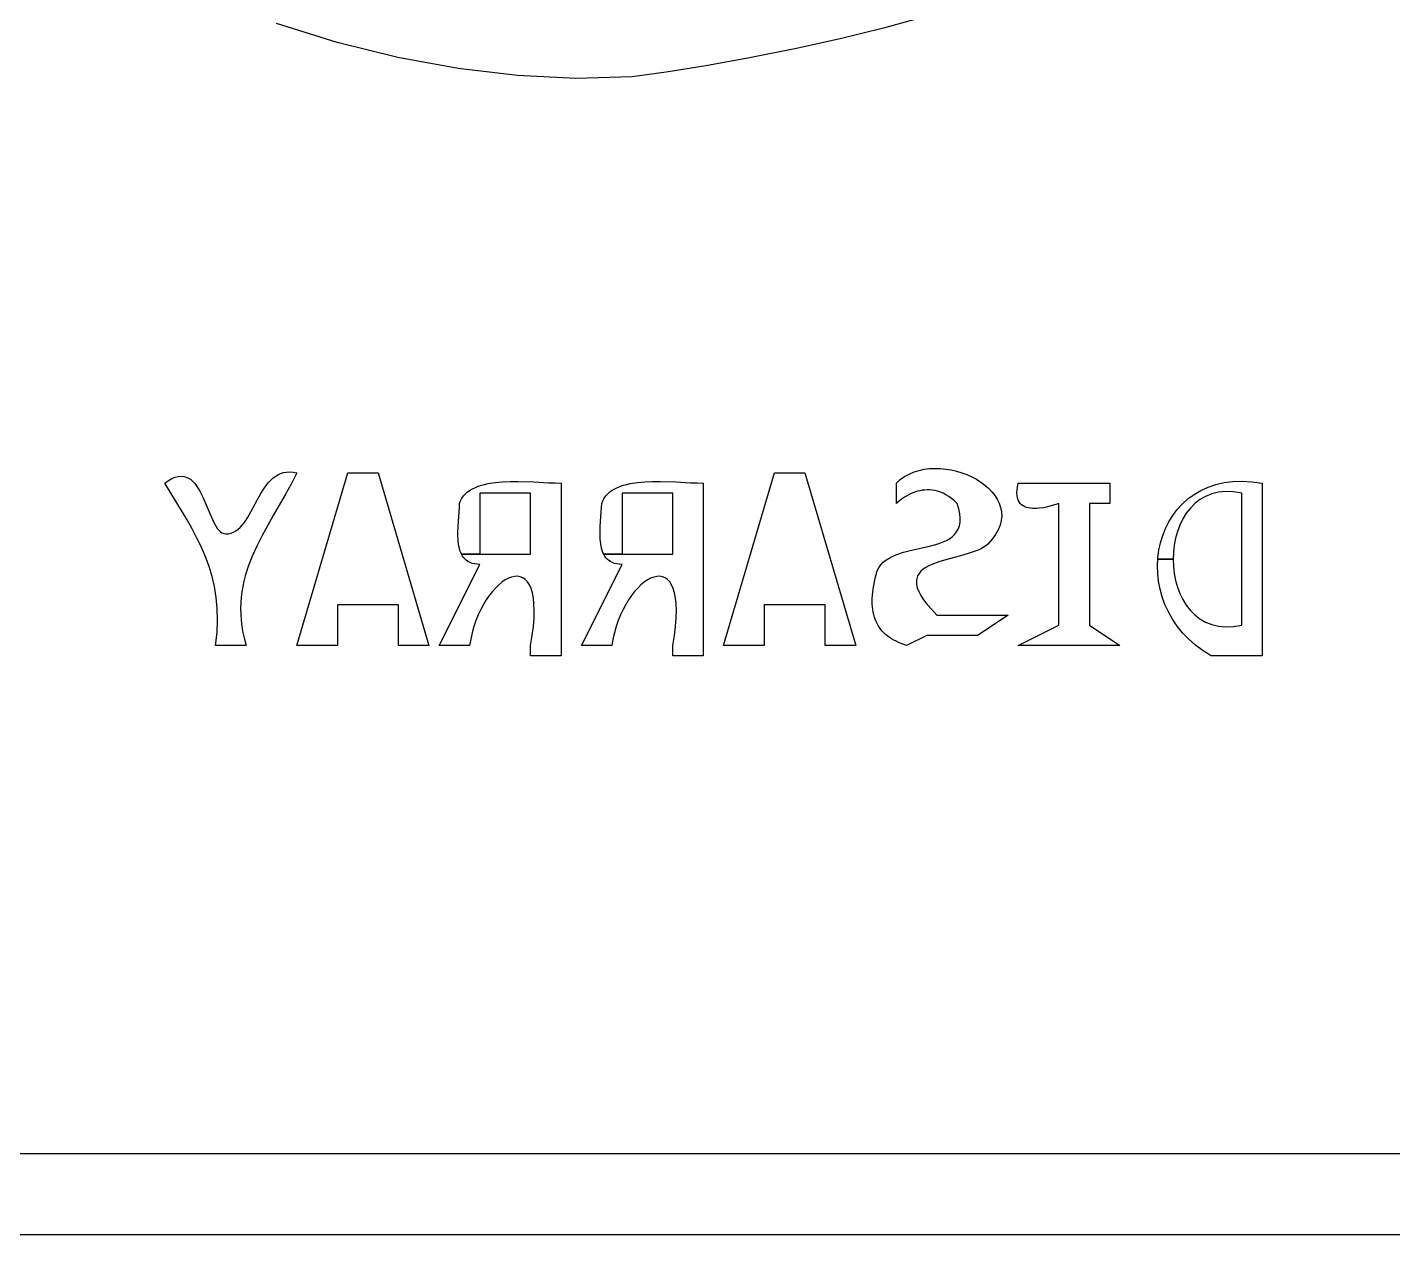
# Model space of a CAD drawing. Extents: x 111.8 to 210.7, y -80.1 to -34.2.
# Drawn here: x 197.96 to 202.7, y -80.073 to -75.881 of the extents above; entities that cross this region are included whole.
import ezdxf

# ---------------------------------------------------------------- set-up
doc = ezdxf.new("R2010")
doc.units = 0
doc.layers.add('BLACK', color=7, linetype='CONTINUOUS')

msp = doc.modelspace()

# ---------------------------------------------------------------- linework, layer by layer
at = {"layer": 'BLACK', "linetype": 'CONTINUOUS'}
for p, q in [((199.035444, -75.933305), (198.82563, -75.867985)), ((200.932883, -75.884104), (200.781887, -75.921164)), ((201.070653, -75.845391), (200.932883, -75.884104)), ((200.781887, -75.921164), (200.624278, -75.955745)), ((199.246033, -75.985502), (199.035444, -75.933305)), ((200.624278, -75.955745), (200.46667, -75.987018)), ((199.455588, -76.024061), (199.246033, -75.985502)), ((199.662302, -76.048463), (199.455588, -76.024061)), ((200.315674, -76.014159), (200.177904, -76.03634)), ((200.46667, -75.987018), (200.315674, -76.014159)), ((199.864366, -76.058193), (199.662302, -76.048463)), ((200.059972, -76.052734), (199.864366, -76.058193)), ((200.177904, -76.03634), (200.059972, -76.052734)), ((198.450423, -77.454688), (198.462454, -77.448035)), ((198.462454, -77.448035), (198.473735, -77.44341)), ((198.473735, -77.44341), (198.484306, -77.44069)), ((198.484306, -77.44069), (198.494206, -77.439753)), ((198.494206, -77.439753), (198.503472, -77.440475)), ((198.503472, -77.440475), (198.512145, -77.442734)), ((198.512145, -77.442734), (198.520262, -77.446407)), ((198.520262, -77.446407), (198.527863, -77.451373)), ((198.80505, -77.453651), (198.812885, -77.446409)), ((198.812885, -77.446409), (198.821184, -77.440044)), ((198.821184, -77.440044), (198.829994, -77.434655)), ((198.829994, -77.434655), (198.839359, -77.430338)), ((198.839359, -77.430338), (198.849325, -77.427189)), ((198.849325, -77.427189), (198.859937, -77.425307)), ((198.859937, -77.425307), (198.871239, -77.424787)), ((198.871239, -77.424787), (198.883278, -77.425726)), ((198.896098, -77.428222), (198.875906, -77.467116)), ((198.883278, -77.425726), (198.896098, -77.428222)), ((198.896098, -78.027793), (199.072446, -77.428222)), ((199.072446, -77.428222), (199.178254, -77.428222)), ((199.178254, -77.428222), (199.354592, -78.027793)), ((200.377397, -78.027793), (200.553734, -77.428222)), ((200.553734, -77.428222), (200.659543, -77.428222)), ((200.659543, -77.428222), (200.83589, -78.027793)), ((200.990791, -77.451189), (201.005718, -77.440685)), ((201.005718, -77.440685), (201.021613, -77.431925)), ((201.021613, -77.431925), (201.038342, -77.42485)), ((201.038342, -77.42485), (201.055769, -77.419403)), ((201.055769, -77.419403), (201.073757, -77.415525)), ((201.073757, -77.415525), (201.092171, -77.413158)), ((201.092171, -77.413158), (201.110876, -77.412244)), ((201.110876, -77.412244), (201.129737, -77.412725)), ((201.129737, -77.412725), (201.148616, -77.414543)), ((201.148616, -77.414543), (201.16738, -77.41764)), ((201.16738, -77.41764), (201.185891, -77.421957)), ((201.185891, -77.421957), (201.204015, -77.427437)), ((201.204015, -77.427437), (201.221616, -77.43402)), ((201.221616, -77.43402), (201.238559, -77.441651)), ((201.238559, -77.441651), (201.254707, -77.450269)), ((198.437605, -77.463492), (198.450423, -77.454688)), ((198.514757, -77.591342), (198.437605, -77.463492)), ((198.527863, -77.451373), (198.534986, -77.457507)), ((198.534986, -77.457507), (198.541669, -77.464687)), ((198.541669, -77.464687), (198.547953, -77.47279)), ((198.547953, -77.47279), (198.553875, -77.481695)), ((198.553875, -77.481695), (198.559474, -77.491277)), ((198.559474, -77.491277), (198.569858, -77.511986)), ((198.77127, -77.499648), (198.783884, -77.47968)), ((198.783884, -77.47968), (198.790595, -77.470384)), ((198.790595, -77.470384), (198.797635, -77.461675)), ((198.797635, -77.461675), (198.80505, -77.453651)), ((198.875906, -77.467116), (198.85525, -77.504615)), ((199.481341, -77.500619), (199.488772, -77.494091)), ((199.488772, -77.494091), (199.496978, -77.488228)), ((199.496978, -77.488228), (199.505907, -77.482998)), ((199.505907, -77.482998), (199.515507, -77.478369)), ((199.515507, -77.478369), (199.525728, -77.474308)), ((199.525728, -77.474308), (199.536517, -77.470783)), ((199.536517, -77.470783), (199.547822, -77.467762)), ((199.547822, -77.467762), (199.559592, -77.465212)), ((199.559592, -77.465212), (199.584322, -77.461398)), ((199.584322, -77.461398), (199.610291, -77.459082)), ((199.610291, -77.459082), (199.637086, -77.458005)), ((199.637086, -77.458005), (199.664295, -77.457911)), ((199.664295, -77.457911), (199.7183, -77.459634)), ((199.7183, -77.459634), (199.768999, -77.462183)), ((199.768999, -77.462183), (199.792075, -77.463121)), ((199.792075, -77.463121), (199.813085, -77.463492)), ((199.813085, -77.463492), (199.813085, -78.063063)), ((199.975104, -77.500619), (199.982535, -77.494091)), ((199.982535, -77.494091), (199.99074, -77.488228)), ((199.99074, -77.488228), (199.999669, -77.482998)), ((199.999669, -77.482998), (200.00927, -77.478369)), ((200.00927, -77.478369), (200.019491, -77.474308)), ((200.019491, -77.474308), (200.030279, -77.470783)), ((200.030279, -77.470783), (200.041585, -77.467762)), ((200.041585, -77.467762), (200.053355, -77.465212)), ((200.053355, -77.465212), (200.078084, -77.461398)), ((200.078084, -77.461398), (200.104053, -77.459082)), ((200.104053, -77.459082), (200.130849, -77.458005)), ((200.130849, -77.458005), (200.158058, -77.457911)), ((200.158058, -77.457911), (200.212063, -77.459634)), ((200.212063, -77.459634), (200.262761, -77.462183)), ((200.262761, -77.462183), (200.285838, -77.463121)), ((200.285838, -77.463121), (200.306848, -77.463492)), ((200.306848, -77.463492), (200.306848, -78.063063)), ((200.976968, -77.463494), (200.990791, -77.451189)), ((200.976968, -77.534031), (200.976968, -77.463494)), ((201.043099, -77.494352), (201.028865, -77.499855)), ((201.05069, -77.492037), (201.043099, -77.494352)), ((201.058572, -77.49009), (201.05069, -77.492037)), ((201.066725, -77.488569), (201.058572, -77.49009)), ((201.075131, -77.487533), (201.066725, -77.488569)), ((201.083768, -77.487039), (201.075131, -77.487533)), ((201.092619, -77.487145), (201.083768, -77.487039)), ((201.101663, -77.48791), (201.092619, -77.487145)), ((201.110882, -77.489393), (201.101663, -77.48791)), ((201.120256, -77.49165), (201.110882, -77.489393)), ((201.129766, -77.49474), (201.120256, -77.49165)), ((201.139391, -77.498721), (201.129766, -77.49474)), ((201.254707, -77.450269), (201.269925, -77.459817)), ((201.269925, -77.459817), (201.284078, -77.470237)), ((201.284078, -77.470237), (201.297029, -77.48147)), ((201.297029, -77.48147), (201.308644, -77.493459)), ((201.308644, -77.493459), (201.318786, -77.506146)), ((201.395533, -77.497824), (201.395964, -77.487534)), ((201.395964, -77.487534), (201.397494, -77.476108)), ((201.397494, -77.476108), (201.400192, -77.463494)), ((201.400192, -77.463494), (201.717608, -77.463494)), ((201.717608, -77.463494), (201.717608, -77.534031)), ((202.010781, -77.502617), (202.034025, -77.488979)), ((202.034025, -77.488979), (202.059103, -77.477518)), ((202.059103, -77.477518), (202.08599, -77.468394)), ((202.095207, -77.495487), (202.071959, -77.501103)), ((202.08599, -77.468394), (202.114658, -77.461769)), ((202.120315, -77.493061), (202.095207, -77.495487)), ((202.114658, -77.461769), (202.145083, -77.457805)), ((202.147283, -77.49407), (202.120315, -77.493061)), ((202.145083, -77.457805), (202.177239, -77.456663)), ((202.176111, -77.498761), (202.147283, -77.49407)), ((202.177239, -77.456663), (202.2111, -77.458505)), ((202.2111, -77.458505), (202.24664, -77.463492)), ((202.24664, -77.463492), (202.24664, -78.063063)), ((198.569858, -77.511986), (198.606232, -77.597403)), ((198.73663, -77.563581), (198.75943, -77.520804)), ((198.75943, -77.520804), (198.77127, -77.499648)), ((198.85525, -77.504615), (198.813988, -77.576462)), ((199.46003, -77.548029), (199.4604, -77.534028)), ((199.4604, -77.534028), (199.464215, -77.524516)), ((199.464215, -77.524516), (199.469011, -77.515799)), ((199.469011, -77.515799), (199.474737, -77.507844)), ((199.474737, -77.507844), (199.481341, -77.500619)), ((199.707287, -77.498761), (199.530939, -77.498761)), ((199.530939, -77.498761), (199.530939, -77.710373)), ((199.707287, -77.710373), (199.707287, -77.498761)), ((199.953793, -77.548029), (199.954163, -77.534028)), ((199.954163, -77.534028), (199.957978, -77.524516)), ((199.957978, -77.524516), (199.962774, -77.515799)), ((199.962774, -77.515799), (199.9685, -77.507844)), ((199.9685, -77.507844), (199.975104, -77.500619)), ((200.20105, -77.498761), (200.024702, -77.498761)), ((200.024702, -77.498761), (200.024702, -77.710373)), ((200.20105, -77.710373), (200.20105, -77.498761)), ((200.981722, -77.529691), (200.976968, -77.534031)), ((200.995154, -77.519151), (200.981722, -77.529691)), ((201.004738, -77.512719), (200.995154, -77.519151)), ((201.016027, -77.506132), (201.004738, -77.512719)), ((201.028865, -77.499855), (201.016027, -77.506132)), ((201.149114, -77.503652), (201.139391, -77.498721)), ((201.158914, -77.50959), (201.149114, -77.503652)), ((201.168772, -77.516594), (201.158914, -77.50959)), ((201.178669, -77.524721), (201.168772, -77.516594)), ((201.188585, -77.534031), (201.178669, -77.524721)), ((201.194081, -77.552957), (201.188585, -77.534031)), ((201.318786, -77.506146), (201.32732, -77.519472)), ((201.32732, -77.519472), (201.334111, -77.533379)), ((201.334111, -77.533379), (201.339022, -77.54781)), ((201.396128, -77.507028), (201.395533, -77.497824)), ((201.397678, -77.5152), (201.396128, -77.507028)), ((201.400114, -77.522389), (201.397678, -77.5152)), ((201.403363, -77.528649), (201.400114, -77.522389)), ((201.407355, -77.534031), (201.403363, -77.528649)), ((201.412018, -77.538585), (201.407355, -77.534031)), ((201.417282, -77.542365), (201.412018, -77.538585)), ((201.423076, -77.545422), (201.417282, -77.542365)), ((201.514258, -77.542848), (201.501438, -77.546085)), ((201.533752, -77.536786), (201.514258, -77.542848)), ((201.54126, -77.534031), (201.533752, -77.536786)), ((201.54126, -77.957257), (201.54126, -77.534031)), ((201.717608, -77.534031), (201.647069, -77.534031)), ((201.647069, -77.534031), (201.647069, -77.957257)), ((201.952311, -77.554975), (201.969898, -77.535777)), ((201.969898, -77.535777), (201.989397, -77.51827)), ((201.989397, -77.51827), (202.010781, -77.502617)), ((202.013374, -77.534639), (201.997565, -77.550562)), ((202.031042, -77.520924), (202.013374, -77.534639)), ((202.050571, -77.509664), (202.031042, -77.520924)), ((202.071959, -77.501103), (202.050571, -77.509664)), ((202.176111, -77.957257), (202.176111, -77.498761)), ((198.718875, -77.59302), (198.724946, -77.583653)), ((198.724946, -77.583653), (198.73663, -77.563581)), ((198.813988, -77.576462), (198.775207, -77.645829)), ((199.456543, -77.59685), (199.459091, -77.563372)), ((199.459091, -77.563372), (199.46003, -77.548029)), ((199.950305, -77.59685), (199.952854, -77.563372)), ((199.952854, -77.563372), (199.953793, -77.548029)), ((201.197427, -77.570126), (201.194081, -77.552957)), ((201.198745, -77.585643), (201.197427, -77.570126)), ((201.198158, -77.599609), (201.198745, -77.585643)), ((201.339022, -77.54781), (201.341918, -77.562705)), ((201.342664, -77.578007), (201.341124, -77.593658)), ((201.341918, -77.562705), (201.342664, -77.578007)), ((201.429328, -77.547807), (201.423076, -77.545422)), ((201.435967, -77.549572), (201.429328, -77.547807)), ((201.442923, -77.550769), (201.435967, -77.549572)), ((201.450124, -77.551449), (201.442923, -77.550769)), ((201.4575, -77.551665), (201.450124, -77.551449)), ((201.464979, -77.551467), (201.4575, -77.551665)), ((201.47249, -77.550907), (201.464979, -77.551467)), ((201.487326, -77.548909), (201.47249, -77.550907)), ((201.501438, -77.546085), (201.487326, -77.548909)), ((201.922975, -77.597802), (201.936662, -77.575704)), ((201.936662, -77.575704), (201.952311, -77.554975)), ((201.971527, -77.588052), (201.961298, -77.609128)), ((201.983616, -77.568448), (201.971527, -77.588052)), ((201.997565, -77.550562), (201.983616, -77.568448)), ((198.532495, -77.622787), (198.514757, -77.591342)), ((198.549199, -77.65444), (198.532495, -77.622787)), ((198.606232, -77.597403), (198.615584, -77.614495)), ((198.615584, -77.614495), (198.620512, -77.621727)), ((198.620512, -77.621727), (198.62566, -77.627919)), ((198.62566, -77.627919), (198.631066, -77.632949)), ((198.631066, -77.632949), (198.636769, -77.636694)), ((198.636769, -77.636694), (198.642808, -77.63903)), ((198.658838, -77.639129), (198.66788, -77.637073)), ((198.66788, -77.637073), (198.676392, -77.633763)), ((198.676392, -77.633763), (198.684419, -77.629297)), ((198.684419, -77.629297), (198.692008, -77.623772)), ((198.692008, -77.623772), (198.699203, -77.617285)), ((198.699203, -77.617285), (198.706049, -77.609933)), ((198.706049, -77.609933), (198.712591, -77.601812)), ((198.712591, -77.601812), (198.718875, -77.59302)), ((199.45482, -77.631982), (199.455449, -77.614364)), ((199.454915, -77.649392), (199.45482, -77.631982)), ((199.455449, -77.614364), (199.456543, -77.59685)), ((199.948583, -77.631982), (199.949212, -77.614364)), ((199.948678, -77.649392), (199.948583, -77.631982)), ((199.949212, -77.614364), (199.950305, -77.59685)), ((201.179213, -77.642042), (201.186193, -77.633242)), ((201.186193, -77.633242), (201.191759, -77.623305)), ((201.191759, -77.623305), (201.195788, -77.612129)), ((201.195788, -77.612129), (201.198158, -77.599609)), ((201.330642, -77.625773), (201.32143, -77.642121)), ((201.337162, -77.609599), (201.330642, -77.625773)), ((201.341124, -77.593658), (201.337162, -77.609599)), ((201.901596, -77.645459), (201.911278, -77.621107)), ((201.911278, -77.621107), (201.922975, -77.597802)), ((201.952928, -77.631432), (201.946419, -77.654717)), ((201.961298, -77.609128), (201.952928, -77.631432)), ((198.564664, -77.686506), (198.549199, -77.65444)), ((198.642808, -77.63903), (198.649222, -77.639837)), ((198.649222, -77.639837), (198.658838, -77.639129)), ((198.75765, -77.680228), (198.741798, -77.714783)), ((198.775207, -77.645829), (198.75765, -77.680228)), ((199.455315, -77.657923), (199.454915, -77.649392)), ((199.455992, -77.666286), (199.455315, -77.657923)), ((199.456979, -77.674443), (199.455992, -77.666286)), ((199.458308, -77.682354), (199.456979, -77.674443)), ((199.460012, -77.689981), (199.458308, -77.682354)), ((199.949077, -77.657923), (199.948678, -77.649392)), ((199.949754, -77.666286), (199.949077, -77.657923)), ((199.950741, -77.674443), (199.949754, -77.666286)), ((199.952071, -77.682354), (199.950741, -77.674443)), ((199.953774, -77.689981), (199.952071, -77.682354)), ((201.029801, -77.696598), (201.087182, -77.683923)), ((201.087182, -77.683923), (201.114503, -77.67676)), ((201.114503, -77.67676), (201.127392, -77.672609)), ((201.127392, -77.672609), (201.139603, -77.667942)), ((201.139603, -77.667942), (201.151013, -77.662656)), ((201.151013, -77.662656), (201.1615, -77.656645)), ((201.1615, -77.656645), (201.170941, -77.649809)), ((201.170941, -77.649809), (201.179213, -77.642042)), ((201.287071, -77.681422), (201.278454, -77.68718)), ((201.294384, -77.675109), (201.287071, -77.681422)), ((201.309389, -77.658586), (201.294384, -77.675109)), ((201.32143, -77.642121), (201.309389, -77.658586)), ((201.888379, -77.696656), (201.893954, -77.670696)), ((201.893954, -77.670696), (201.901596, -77.645459)), ((201.941769, -77.678738), (201.93898, -77.70325)), ((201.946419, -77.654717), (201.941769, -77.678738)), ((198.578682, -77.719191), (198.564664, -77.686506)), ((198.591046, -77.752704), (198.578682, -77.719191)), ((198.741798, -77.714783), (198.728013, -77.74975)), ((199.462122, -77.697285), (199.460012, -77.689981)), ((199.464672, -77.704227), (199.462122, -77.697285)), ((199.467511, -77.710373), (199.464672, -77.704227)), ((199.467693, -77.710769), (199.467511, -77.710373)), ((199.467511, -77.710373), (199.530939, -77.710373)), ((199.530939, -77.710373), (199.467511, -77.710373)), ((199.471219, -77.716872), (199.467693, -77.710769)), ((199.47528, -77.722497), (199.471219, -77.716872)), ((199.479909, -77.727605), (199.47528, -77.722497)), ((199.485139, -77.732158), (199.479909, -77.727605)), ((199.491002, -77.736117), (199.485139, -77.732158)), ((199.530939, -77.710373), (199.707287, -77.710373)), ((199.955885, -77.697285), (199.953774, -77.689981)), ((199.958435, -77.704227), (199.955885, -77.697285)), ((199.961273, -77.710373), (199.958435, -77.704227)), ((199.961456, -77.710769), (199.961273, -77.710373)), ((199.961273, -77.710373), (200.024702, -77.710373)), ((200.024702, -77.710373), (199.961273, -77.710373)), ((199.964981, -77.716872), (199.961456, -77.710769)), ((199.969042, -77.722497), (199.964981, -77.716872)), ((199.973672, -77.727605), (199.969042, -77.722497)), ((199.978902, -77.732158), (199.973672, -77.727605)), ((199.984764, -77.736117), (199.978902, -77.732158)), ((200.024702, -77.710373), (200.20105, -77.710373)), ((200.931572, -77.738479), (200.941071, -77.730713)), ((200.941071, -77.730713), (200.951609, -77.723876)), ((200.951609, -77.723876), (200.963064, -77.717866)), ((200.963064, -77.717866), (200.975314, -77.712579)), ((200.975314, -77.712579), (201.001705, -77.703762)), ((201.001705, -77.703762), (201.029801, -77.696598)), ((201.15179, -77.728424), (201.125011, -77.736466)), ((201.207312, -77.713683), (201.15179, -77.728424)), ((201.233782, -77.705951), (201.207312, -77.713683)), ((201.257874, -77.697289), (201.233782, -77.705951)), ((201.268674, -77.692448), (201.257874, -77.697289)), ((201.278454, -77.68718), (201.268674, -77.692448)), ((201.883531, -77.750099), (201.884651, -77.728008)), ((201.884651, -77.728008), (201.884896, -77.723177)), ((201.884651, -77.728008), (201.93805, -77.728008)), ((201.93805, -77.728008), (201.884651, -77.728008)), ((201.884896, -77.723177), (201.888379, -77.696656)), ((201.93898, -77.70325), (201.93805, -77.728008)), ((201.93805, -77.728008), (201.93898, -77.752766)), ((198.601551, -77.787249), (198.591046, -77.752704)), ((198.728013, -77.74975), (198.716655, -77.785389)), ((199.389861, -78.027793), (199.530939, -77.745642)), ((199.49753, -77.739443), (199.491002, -77.736117)), ((199.504755, -77.742097), (199.49753, -77.739443)), ((199.51271, -77.744041), (199.504755, -77.742097)), ((199.521428, -77.745236), (199.51271, -77.744041)), ((199.530939, -77.745642), (199.521428, -77.745236)), ((199.883624, -78.027793), (200.024702, -77.745642)), ((199.991292, -77.739443), (199.984764, -77.736117)), ((199.998518, -77.742097), (199.991292, -77.739443)), ((200.006473, -77.744041), (199.998518, -77.742097)), ((200.01519, -77.745236), (200.006473, -77.744041)), ((200.024702, -77.745642), (200.01519, -77.745236)), ((200.906429, -77.780912), (200.910542, -77.768392)), ((200.910542, -77.768392), (200.916185, -77.757216)), ((200.916185, -77.757216), (200.923236, -77.747279)), ((200.923236, -77.747279), (200.931572, -77.738479)), ((201.05583, -77.776955), (201.050959, -77.785167)), ((201.062239, -77.769479), (201.05583, -77.776955)), ((201.070042, -77.762675), (201.062239, -77.769479)), ((201.079099, -77.756477), (201.070042, -77.762675)), ((201.089266, -77.750822), (201.079099, -77.756477)), ((201.100401, -77.745645), (201.089266, -77.750822)), ((201.125011, -77.736466), (201.100401, -77.745645)), ((201.884311, -77.77726), (201.883531, -77.750099)), ((201.88726, -77.804499), (201.884311, -77.77726)), ((201.93898, -77.752766), (201.941769, -77.777278)), ((201.941769, -77.777278), (201.946419, -77.801299)), ((198.609988, -77.823035), (198.601551, -77.787249)), ((198.616153, -77.860267), (198.609988, -77.823035)), ((198.708088, -77.821958), (198.704963, -77.840672)), ((198.712, -77.803541), (198.708088, -77.821958)), ((198.716655, -77.785389), (198.712, -77.803541)), ((199.585569, -77.827895), (199.574587, -77.840256)), ((199.596725, -77.817007), (199.585569, -77.827895)), ((199.607959, -77.807669), (199.596725, -77.817007)), ((199.619173, -77.799958), (199.607959, -77.807669)), ((199.630271, -77.793953), (199.619173, -77.799958)), ((199.641156, -77.789729), (199.630271, -77.793953)), ((199.651731, -77.787365), (199.641156, -77.789729)), ((199.6619, -77.786939), (199.651731, -77.787365)), ((199.671564, -77.788528), (199.6619, -77.786939)), ((199.680628, -77.792209), (199.671564, -77.788528)), ((199.688994, -77.79806), (199.680628, -77.792209)), ((199.696566, -77.806158), (199.688994, -77.79806)), ((199.703247, -77.816581), (199.696566, -77.806158)), ((199.70894, -77.829406), (199.703247, -77.816581)), ((200.079332, -77.827895), (200.06835, -77.840256)), ((200.090488, -77.817007), (200.079332, -77.827895)), ((200.101722, -77.807669), (200.090488, -77.817007)), ((200.112936, -77.799958), (200.101722, -77.807669)), ((200.124034, -77.793953), (200.112936, -77.799958)), ((200.134919, -77.789729), (200.124034, -77.793953)), ((200.145494, -77.787365), (200.134919, -77.789729)), ((200.155662, -77.786939), (200.145494, -77.787365)), ((200.165327, -77.788528), (200.155662, -77.786939)), ((200.174391, -77.792209), (200.165327, -77.788528)), ((200.182757, -77.79806), (200.174391, -77.792209)), ((200.190329, -77.806158), (200.182757, -77.79806)), ((200.19701, -77.816581), (200.190329, -77.806158)), ((200.202703, -77.829406), (200.19701, -77.816581)), ((200.89651, -77.830578), (200.89837, -77.818759)), ((200.89837, -77.818759), (200.900643, -77.806546)), ((200.900643, -77.806546), (200.90333, -77.793932)), ((200.90333, -77.793932), (200.906429, -77.780912)), ((201.047766, -77.794181), (201.046395, -77.804059)), ((201.046395, -77.804059), (201.046987, -77.814868)), ((201.046987, -77.814868), (201.049684, -77.826671)), ((201.050959, -77.785167), (201.047766, -77.794181)), ((201.049684, -77.826671), (201.054629, -77.839533)), ((201.892405, -77.831653), (201.88726, -77.804499)), ((201.946419, -77.801299), (201.952928, -77.824584)), ((201.952928, -77.824584), (201.961298, -77.846888)), ((198.619837, -77.899152), (198.616153, -77.860267)), ((198.702671, -77.859716), (198.701258, -77.879121)), ((198.704963, -77.840672), (198.702671, -77.859716)), ((199.553534, -77.869084), (199.543656, -77.885397)), ((199.563876, -77.854011), (199.553534, -77.869084)), ((199.574587, -77.840256), (199.563876, -77.854011)), ((199.713548, -77.844712), (199.70894, -77.829406)), ((199.716974, -77.862574), (199.713548, -77.844712)), ((199.719121, -77.883072), (199.716974, -77.862574)), ((200.047297, -77.869084), (200.037419, -77.885397)), ((200.057639, -77.854011), (200.047297, -77.869084)), ((200.06835, -77.840256), (200.057639, -77.854011)), ((200.207311, -77.844712), (200.202703, -77.829406)), ((200.210737, -77.862574), (200.207311, -77.844712)), ((200.212884, -77.883072), (200.210737, -77.862574)), ((200.893203, -77.874044), (200.89341, -77.863736)), ((200.89341, -77.88399), (200.893203, -77.874044)), ((200.89341, -77.863736), (200.89403, -77.85306)), ((200.89403, -77.85306), (200.895063, -77.842009)), ((200.895063, -77.842009), (200.89651, -77.830578)), ((201.054629, -77.839533), (201.061963, -77.853518)), ((201.061963, -77.853518), (201.071829, -77.868692)), ((201.071829, -77.868692), (201.084368, -77.885119)), ((201.899771, -77.858562), (201.892405, -77.831653)), ((201.909385, -77.885065), (201.899771, -77.858562)), ((201.961298, -77.846888), (201.971527, -77.867964)), ((201.971527, -77.867964), (201.983616, -77.887569)), ((198.620834, -77.939897), (198.619837, -77.899152)), ((198.701258, -77.879121), (198.700768, -77.898919)), ((198.700768, -77.898919), (198.701247, -77.919144)), ((198.701247, -77.919144), (198.702739, -77.939828)), ((199.248783, -77.886718), (199.037176, -77.886718)), ((199.037176, -77.886718), (199.037176, -78.027793)), ((199.248783, -78.027793), (199.248783, -77.886718)), ((199.525683, -77.921432), (199.517782, -77.940999)), ((199.53434, -77.902872), (199.525683, -77.921432)), ((199.543656, -77.885397), (199.53434, -77.902872)), ((199.719893, -77.906281), (199.719121, -77.883072)), ((199.719192, -77.932281), (199.719893, -77.906281)), ((200.019446, -77.921432), (200.011545, -77.940999)), ((200.028103, -77.902872), (200.019446, -77.921432)), ((200.037419, -77.885397), (200.028103, -77.902872)), ((200.213656, -77.906281), (200.212884, -77.883072)), ((200.212955, -77.932281), (200.213656, -77.906281)), ((200.730082, -77.886718), (200.518465, -77.886718)), ((200.518465, -77.886718), (200.518465, -78.027793)), ((200.730082, -78.027793), (200.730082, -77.886718)), ((200.89403, -77.893581), (200.89341, -77.88399)), ((200.895063, -77.902824), (200.89403, -77.893581)), ((200.89651, -77.911724), (200.895063, -77.902824)), ((200.89837, -77.920288), (200.89651, -77.911724)), ((200.900643, -77.928523), (200.89837, -77.920288)), ((201.084368, -77.885119), (201.099723, -77.902864)), ((201.099723, -77.902864), (201.118036, -77.92199)), ((201.118036, -77.92199), (201.364923, -77.92199)), ((201.364923, -77.92199), (201.259114, -77.992526)), ((201.921272, -77.910999), (201.909385, -77.885065)), ((201.935459, -77.936203), (201.921272, -77.910999)), ((201.983616, -77.887569), (201.997565, -77.905455)), ((201.997565, -77.905455), (202.013374, -77.921378)), ((202.013374, -77.921378), (202.031042, -77.935093)), ((198.618938, -77.982709), (198.620834, -77.939897)), ((198.702739, -77.939828), (198.70529, -77.961002)), ((198.70529, -77.961002), (198.708946, -77.9827)), ((199.510733, -77.961497), (199.504633, -77.982846)), ((199.517782, -77.940999), (199.510733, -77.961497)), ((199.712986, -77.992959), (199.716922, -77.961148)), ((199.716922, -77.961148), (199.719192, -77.932281)), ((200.004496, -77.961497), (199.998396, -77.982846)), ((200.011545, -77.940999), (200.004496, -77.961497)), ((200.206749, -77.992959), (200.210685, -77.961148)), ((200.210685, -77.961148), (200.212955, -77.932281)), ((200.90333, -77.936435), (200.900643, -77.928523)), ((200.906429, -77.944031), (200.90333, -77.936435)), ((200.909943, -77.951316), (200.906429, -77.944031)), ((200.913869, -77.958299), (200.909943, -77.951316)), ((200.918209, -77.964984), (200.913869, -77.958299)), ((200.922962, -77.971378), (200.918209, -77.964984)), ((201.400192, -78.027793), (201.54126, -77.957257)), ((201.647069, -77.957257), (201.752877, -78.027793)), ((201.95197, -77.960516), (201.935459, -77.936203)), ((201.970832, -77.983777), (201.95197, -77.960516)), ((202.031042, -77.935093), (202.050571, -77.946353)), ((202.050571, -77.946353), (202.071959, -77.954914)), ((202.071959, -77.954914), (202.095207, -77.960531)), ((202.095207, -77.960531), (202.120315, -77.962957)), ((202.120315, -77.962957), (202.147283, -77.961947)), ((202.147283, -77.961947), (202.176111, -77.957257)), ((198.613942, -78.027793), (198.618938, -77.982709)), ((198.708946, -77.9827), (198.713751, -78.004953)), ((198.713751, -78.004953), (198.719751, -78.027793)), ((199.49958, -78.004971), (199.49567, -78.027793)), ((199.504633, -77.982846), (199.49958, -78.004971)), ((199.707287, -78.027793), (199.712986, -77.992959)), ((199.993343, -78.004971), (199.989433, -78.027793)), ((199.998396, -77.982846), (199.993343, -78.004971)), ((200.20105, -78.027793), (200.206749, -77.992959)), ((200.928128, -77.977488), (200.922962, -77.971378)), ((200.933708, -77.983321), (200.928128, -77.977488)), ((200.939701, -77.988882), (200.933708, -77.983321)), ((200.946108, -77.994179), (200.939701, -77.988882)), ((200.952927, -77.999217), (200.946108, -77.994179)), ((200.96016, -78.004003), (200.952927, -77.999217)), ((200.967807, -78.008544), (200.96016, -78.004003)), ((200.975866, -78.012846), (200.967807, -78.008544)), ((200.984339, -78.016915), (200.975866, -78.012846)), ((200.993225, -78.020759), (200.984339, -78.016915)), ((201.082767, -77.992526), (201.012238, -78.027793)), ((201.259114, -77.992526), (201.082767, -77.992526)), ((201.99207, -78.005823), (201.970832, -77.983777)), ((202.015711, -78.026494), (201.99207, -78.005823)), ((198.684481, -78.027793), (198.613942, -78.027793)), ((198.719751, -78.027793), (198.684481, -78.027793)), ((199.037176, -78.027793), (198.896098, -78.027793)), ((199.354592, -78.027793), (199.248783, -78.027793)), ((199.49567, -78.027793), (199.389861, -78.027793)), ((199.707277, -78.063063), (199.707287, -78.027793)), ((199.813085, -78.063063), (199.707277, -78.063063)), ((199.989433, -78.027793), (199.883624, -78.027793)), ((200.201039, -78.063063), (200.20105, -78.027793)), ((200.306848, -78.063063), (200.201039, -78.063063)), ((200.518465, -78.027793), (200.377397, -78.027793)), ((200.83589, -78.027793), (200.730082, -78.027793)), ((201.002525, -78.024383), (200.993225, -78.020759)), ((201.012238, -78.027793), (201.002525, -78.024383)), ((201.435462, -78.027793), (201.400192, -78.027793)), ((201.752877, -78.027793), (201.435462, -78.027793)), ((202.04178, -78.045628), (202.015711, -78.026494)), ((202.070303, -78.063063), (202.04178, -78.045628)), ((202.24664, -78.063063), (202.070303, -78.063063)), ((171.033625, -79.791243), (202.916761, -79.791243)), ((202.95202, -80.073394), (171.027565, -80.073394))]:
    msp.add_line(p, q, dxfattribs=at)

doc.saveas('drawing.dxf')
